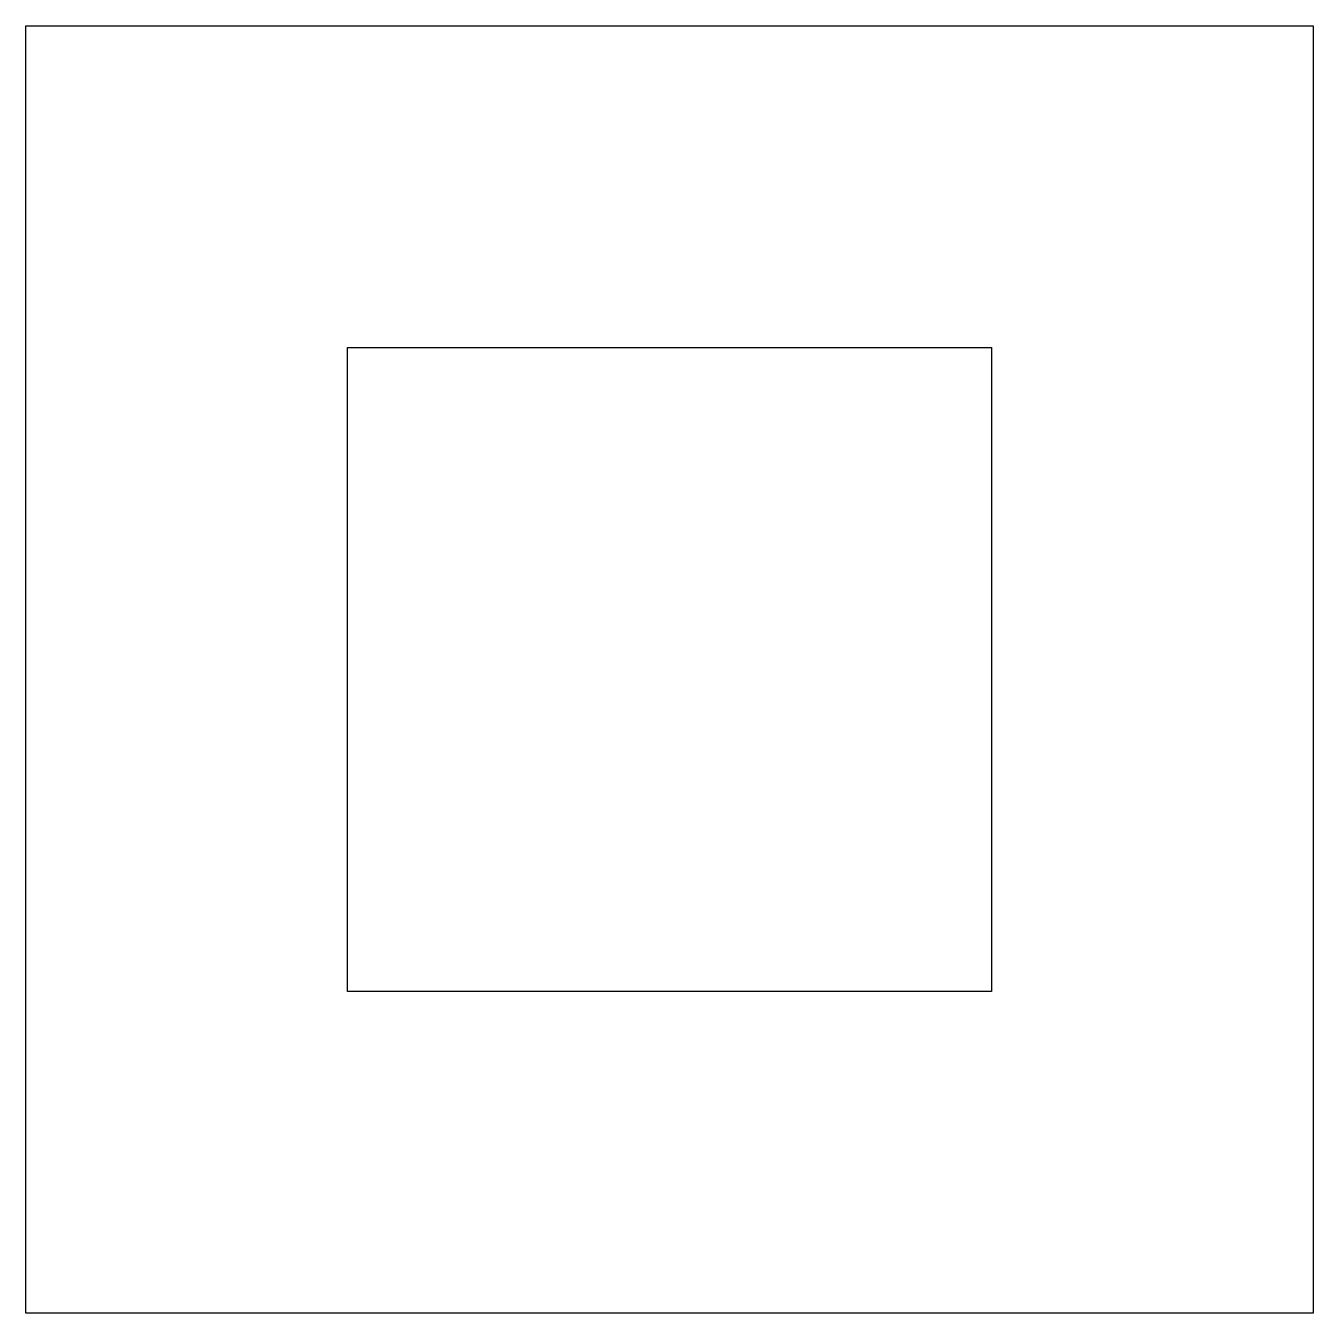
# Model space of a CAD drawing. Header units: millimetres. Extents: x 0 to 25.4, y 0 to 25.4.
import ezdxf

# ---------------------------------------------------------------- set-up
doc = ezdxf.new("R2010")
doc.units = ezdxf.units.MM
doc.layers.get('0').update_dxf_attribs({"linetype": 'CONTINUOUS'})

msp = doc.modelspace()

# ---------------------------------------------------------------- linework, layer by layer
for p, q in [((0, 25.4), (25.4, 25.4)), ((0, 0), (0, 25.4)), ((25.4, 25.4), (25.4, 0)), ((6.35, 6.35), (6.35, 19.05)), ((6.35, 19.05), (19.05, 19.05)), ((19.05, 19.05), (19.05, 6.35)), ((19.05, 6.35), (6.35, 6.35)), ((25.4, 0), (0, 0))]:
    msp.add_line(p, q)

doc.saveas('drawing.dxf')
